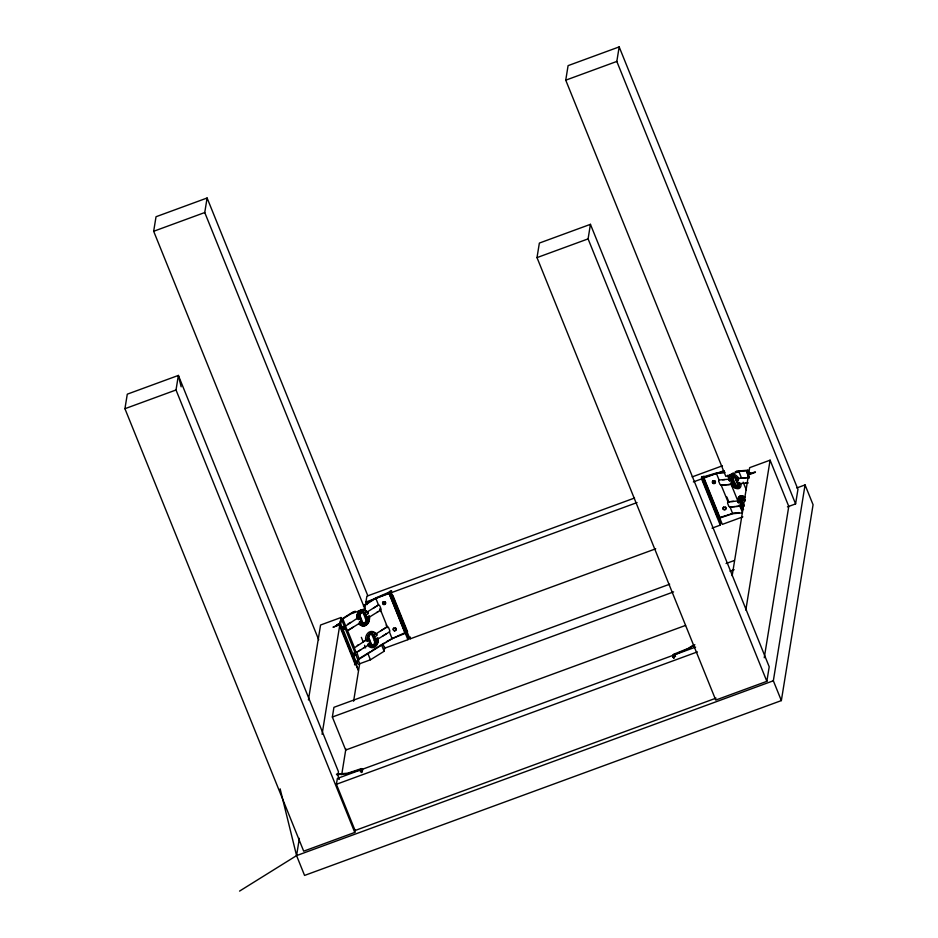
<?xml version="1.0" encoding="UTF-8"?>
<svg xmlns="http://www.w3.org/2000/svg" width="938" height="938" viewBox="0 0 938 938"><rect width="100%" height="100%" fill="white"/><g stroke="black" fill="none" stroke-linecap="round" stroke-linejoin="round"><path stroke-width="1.41" d="M729.061 480.057L729.295 479.236A8.161 4.772 58.1 0 1 732.156 474.018A8.161 4.772 58.1 0 1 738.886 478.415L738.71 478.755M738.335 479.834L738.347 479.728A1.43 1.02 -60.6 0 1 738.558 479.283L738.863 478.462M359.406 622.48L359.406 622.551A1.43 1.055 85.2 0 1 359.219 622.961L358.937 623.571A8.161 6.343 85.1 0 0 366.101 625.154A8.161 6.343 85.1 0 0 369.431 617.075L369.408 616.207M368.212 644.277L368.224 644.242A1.43 1.055 85.2 0 1 368.024 644.769M353.52 653.071L354.423 655.768M355.221 829.731L354.775 832.44L303.689 851.165L124.93 408.71L127.287 394.171L178.372 375.435L338.454 771.669L337.856 775.398L338.923 778.036M318.721 639.798L153.668 231.276L156.025 216.737L207.099 198L367.778 595.665M354.775 832.44L176.016 389.985L178.372 375.435L181.163 386.796M351.75 613.569L364.835 608.774L204.754 212.539L207.099 198M308.426 699.971L320.562 625.013L340.998 617.521L342.065 620.159M796.819 487.948L805.062 484.923L813.07 504.738L781.354 700.592L304.569 875.424L296.572 855.608L299.363 838.326M322.086 734.278L339.826 624.731L333.025 627.229L339.919 624.145L340.998 617.521M685.572 625.412L345.7 750.037L332.357 717.019L333.928 707.322L669.673 584.21M716.081 698.13L355.092 830.493L336.414 784.274L337.352 778.458L360.638 769.91L360.333 771.857L362.373 771.106L362.689 769.172L673.015 655.369L674.082 658.019M364.835 608.774L365.445 605.045M367.004 604.635L365.937 601.985L366.875 596.169L634.534 498.031M341.702 774.741L345.899 748.794M353.603 701.225L358.504 670.951L339.826 624.731M383.009 644.254L384.615 648.217L407.901 639.681L389.223 593.449L389.54 591.515L391.58 590.764L391.263 592.699L409.941 638.93L655.732 548.8M358.21 664.28L370.428 659.801L384.111 651.277L384.768 647.22M407.901 639.681L408.206 637.734L405.544 631.133M409.941 638.93L410.258 636.984M537.005 257.61L539.362 243.071L590.436 224.334L769.207 666.789L766.85 681.34L715.764 700.065L537.005 257.61L588.091 238.885L590.436 224.334M741.583 478.216L738.91 471.603L725.824 476.41L565.743 80.176L568.088 65.637L619.174 46.9L797.945 489.355L795.588 503.905L787.439 506.883M795.588 503.905L616.817 61.439L619.174 46.9M673.015 655.369L672.698 657.315L674.75 656.565L675.055 654.618L695.609 647.091M712.036 528.153L720.267 525.139L701.601 478.908L701.905 476.973L703.957 476.223L703.641 478.157L722.319 524.389L742.861 516.85M720.267 525.139L720.583 523.193L701.905 476.973M732.156 575.78L748.501 474.874L755.313 472.377L755.407 471.791L748.594 474.288L749.661 467.663L770.098 460.171L788.776 506.403L764.259 657.761M745.816 610.087L770.098 460.171M781.354 700.592L773.346 680.777L805.062 484.923M354.845 652.614L355.725 655.322M342.909 626.795L343.543 629.175M354.599 655.662L354.083 653.587M355.901 655.275L355.045 652.614M343.976 629.421L343.789 628.085M344.223 626.338L345.114 629.058M345.29 628.976L344.41 626.314M368.095 644.816L367.731 645.403A8.161 6.343 85.1 0 0 374.872 646.95A8.161 6.343 85.1 0 0 378.202 638.872M336.672 624.872L339.497 623.535L341.479 619.209L353.098 611.975M354.552 664.467L355.772 663.811L357.39 660.305M357.636 659.766L359.864 658.183M392.823 595.29L407.479 631.544L405.896 633.115L392.096 638.614L359.09 659.168L356.839 663.647L340.564 623.36L342.816 618.881L355.185 611.177M363.674 605.397L375.294 598.163L391.193 591.257L389.622 592.828L375.821 598.338L363.44 606.042M673.719 658.253L672.628 655.568L673.719 654.255L688.011 648.486L693.17 645.274M340.564 623.36L336.754 625.154M356.839 663.647L354.587 664.761M345.571 626.068L359.606 616.735M380.019 610.474L380.582 610.11A1.548 1.513 -16.4 0 0 380.969 609.524M354.376 647.877L368.423 638.532A3.353 2.603 85.1 0 1 369.654 634.498L369.947 634.323A3.353 2.603 85.1 0 1 373.441 635.905L375.259 640.396M360.954 649.647L356.803 652.203L370.487 643.703A3.353 2.603 85.1 0 0 373.875 645.039L374.203 644.852A3.353 2.603 85.1 0 0 375.352 640.666L389.387 631.907A1.548 1.513 -16.4 0 0 389.774 631.321M375.821 598.338L378.495 604.963L373.418 608.141M387.992 626.924A1.548 1.513 -16.4 0 0 387.312 626.701L380.98 630.711M377.838 611.846L376.795 612.491M386.644 633.642L383.185 635.8M361.869 612.455L361.564 612.643A3.353 2.603 85.1 0 0 360.485 617.098L360.919 618.165L358.586 619.619A7.047 5.476 85.1 0 1 361.259 611.353A7.047 5.476 85.1 0 1 368.177 613.651L365.832 615.117L365.398 614.038A3.353 2.603 85.1 0 0 361.869 612.455L360.638 612.725M364.448 613.698L378.061 605.221M350.449 622.433L348.033 623.934M354.306 647.314L347.576 630.653L361.681 621.906A3.353 2.603 85.1 0 0 365.058 623.242L365.398 623.043A3.353 2.603 85.1 0 0 366.582 618.857L380.16 610.38M353.403 627.065L348.057 630.359M365.82 623.172L366.125 622.984A3.353 2.603 85.1 0 0 367.204 618.529L366.711 617.298L369.044 615.844A7.047 5.476 85.1 0 1 366.406 624.063A7.047 5.476 85.1 0 1 359.489 621.788L361.798 620.358L362.291 621.589A3.353 2.603 85.1 0 0 365.82 623.172L364.132 623.313A3.353 2.603 85.1 0 1 363.452 623.594M369.502 634.522L370.674 634.252A3.353 2.603 85.1 0 1 374.203 635.847L374.637 636.914L376.97 635.46A7.047 5.476 85.1 0 0 370.076 633.185A7.047 5.476 85.1 0 0 367.426 641.44M362.889 641.979L365.597 640.291A8.161 6.343 85.1 0 1 368.927 632.235A8.161 6.343 85.1 0 1 376.138 633.76M373.254 635.507L386.866 627.03M367.403 641.416L369.724 639.974L369.291 638.895A3.353 2.603 85.1 0 1 370.381 634.44M363.428 648.099L365.586 646.751M374.625 644.969L374.93 644.793A3.353 2.603 85.1 0 0 376.009 640.326L375.517 639.106L377.862 637.652A7.047 5.476 85.1 0 1 375.212 645.907A7.047 5.476 85.1 0 1 368.294 643.597L370.604 642.167L371.108 643.386A3.353 2.603 85.1 0 0 374.625 644.969L372.937 645.121A3.353 2.603 85.1 0 1 371.999 645.438M360.919 657.526L367.262 653.575M368.317 652.918L370.428 651.605M371.483 650.949L377.838 646.986M378.893 646.329L384.17 643.046M386.28 641.733L396.622 636.456M397.466 636.128L407.479 631.544M732.132 476.68L732.402 476.656A3.353 1.958 58.1 0 1 735.72 479.494L736.154 480.561L738.288 480.385A7.047 4.127 58.1 0 0 731.792 475.507A7.047 4.127 58.1 0 0 729.565 481.159L731.687 480.948L731.253 479.881A3.353 1.958 58.1 0 1 732.132 476.68L733.153 476.035M732.402 476.656L733.364 476.058M731.253 479.881L733.106 478.72A3.353 1.958 58.1 0 1 733.035 476.105M735.72 479.494L736.752 478.861M733.059 484.36L734.923 483.211A3.353 1.958 58.1 0 0 738.241 486.048L736.389 487.209A3.353 1.958 58.1 0 1 733.059 484.36L731.757 481.171M720.501 484.993A1.559 1.466 26.5 0 0 721.17 485.263L734.008 484.102A3.353 1.958 58.1 0 0 737.221 486.693L737.456 486.693A3.353 1.958 58.1 0 0 738.464 483.727M736.389 487.209L736.658 487.185A3.353 1.958 58.1 0 0 737.538 483.985L738.499 483.387M736.658 487.185L737.749 486.505M745.253 499.614A7.047 4.127 58.1 0 0 739.683 497.562A7.047 4.127 58.1 0 0 738.394 502.967L740.492 502.756L740.059 501.678A3.353 1.958 58.1 0 1 740.938 498.477L742.427 497.691M740.059 501.678L741.911 500.529A3.353 1.958 58.1 0 1 742.11 497.597M745.264 500.845L744.538 501.291A3.353 1.958 58.1 0 0 741.208 498.453L740.938 498.477M743.353 508.255A3.353 1.958 58.1 0 1 741.876 506.168L743.728 505.007L741.911 500.529M239.565 891.1L296.572 855.608L773.346 680.777M694.87 644.711L688.539 648.662L672.628 655.568M358.199 644.898L357.296 645.45M356.803 652.203L359.09 659.168M339.861 623.805L358.597 670.377L359.676 663.741L358.07 659.777M742.099 512.898L732.695 513.707L719.047 518.268L717.816 517.729L701.542 477.442L717.078 472.811L724.781 472.154M717.816 517.729L718.836 517.319M153.668 231.276L204.754 212.539M565.743 80.176L616.817 61.439M124.93 408.71L176.016 389.985M692.185 476.891L722.377 465.811M365.937 601.985L389.223 593.449M391.263 592.699L637.054 502.569M693.358 481.933L701.601 478.908M703.641 478.157L724.183 470.618M726.082 563.527L734.337 560.502M332.357 717.019L673.601 591.89M730.022 571.207L734.149 569.694M336.414 784.274L697.403 651.898M719.364 517.682L726.669 515.361M727.501 515.079L729.178 514.516M730.01 514.235L731.687 513.661M732.519 513.379L733.352 513.098M336.484 774.143L347.764 773.182L361.411 768.609L362.654 769.16L347.107 773.78L336.531 774.694M718.438 518.315L702.163 478.04L716.421 473.42L724.886 472.693M749.204 476.785C744.092 473.01 755.817 472.482 748.63 473.491L747.891 470.173L736.342 471.157M747.985 474.124L749.087 478.134M718.731 480.608A1.559 1.466 26.5 0 1 719.047 480.01L731.933 478.943A3.353 1.958 58.1 0 1 732.93 476.176L733.199 476.152A3.353 1.958 58.1 0 1 736.518 479.001M740.739 500.74L728.017 501.842L721.181 485.192M748.981 477.489L743.904 477.934M748.02 482.918L745.546 483.14M735.216 471.802L746.507 470.841L749.181 477.477M736.142 471.849L738.91 471.603M722.588 479.764L724.793 479.576M740.832 478.204L742.263 478.075M736.33 478.579L748.782 477.501M732.566 483.14L730.444 483.316A7.047 4.127 58.1 0 0 736.94 488.229A7.047 4.127 58.1 0 0 739.156 482.566L737.045 482.753L737.538 483.985M726.422 484.782L721.627 485.169M747.774 482.929L738.429 483.75A3.353 1.958 58.1 0 1 737.456 486.693M727.536 484.688L729.506 484.512M731.394 501.56L733.598 501.373M735.228 506.579L730.069 506.989L732.695 513.707M730.432 506.966L742.814 505.91A3.353 1.958 58.1 0 0 743.4 506.966M736.342 506.485L738.312 506.321M734.313 513.016L739.121 512.605M360.614 612.385A3.353 2.603 85.1 0 1 363.698 614.191L365.398 614.038M361.54 621.648L359.723 617.169L360.485 617.098M366.125 622.984L364.425 623.125A3.353 2.603 85.1 0 0 365.515 618.67L367.204 618.529M361.423 621.66L362.291 621.589M369.795 634.334L370.674 634.252M369.912 634.088A3.353 2.603 85.1 0 1 372.515 635.987L374.203 635.847M370.346 643.456L368.528 638.966L369.291 638.895M374.93 644.793L373.242 644.934A3.353 2.603 85.1 0 0 374.321 640.478L376.009 640.326M370.053 643.48L371.108 643.386M730.303 501.654L729.365 501.736M702.163 478.04L701.542 477.442M357.19 618.705L356.909 618.564A8.161 6.343 85.1 0 1 360.157 610.427A8.161 6.343 85.1 0 1 367.309 611.939M739.554 506.004L740.164 506.157A8.161 4.772 58.1 0 0 743.553 509.545M343.062 626.748L343.765 628.014M739.578 506.028L739.613 506.039A1.43 0.774 -75 0 1 739.285 505.793M739.625 483.011L739.707 483.093A1.43 1.372 60.7 0 0 740.105 483.41L740.961 483.527A8.161 4.772 58.1 0 1 738.1 488.733A8.161 4.772 58.1 0 1 731.359 484.348L730.808 484.243A1.43 0.774 -75 0 1 730.468 483.996M367.942 612.479L367.356 611.951A8.161 6.343 85.1 0 0 360.157 610.427A8.161 6.343 85.1 0 0 356.792 618.482M736.963 482.578L736.236 480.784M741.301 504.773L740.539 502.897M365.89 615.258L366.524 616.805M360.978 618.306L361.611 619.866M369.783 640.115L370.428 641.698M747.891 470.173L748.981 472.858M743.177 482.179L746.39 490.093M736.565 478.978L738.37 483.457M733.012 472.834L734.102 475.507M733.106 478.72L734.923 483.211M733.891 483.844L732.086 479.365A3.353 1.958 58.1 0 1 732.965 476.152M742.708 505.652L740.891 501.162A3.353 1.958 58.1 0 1 741.77 497.961L742.005 497.961A3.353 1.958 58.1 0 1 745.147 500.388M741.876 506.168L741.372 504.937L739.261 505.125A7.047 4.127 58.1 0 0 743.353 509.451M727.501 475.32L729.096 479.283M730.702 483.246L738.171 501.736M739.765 505.699L742.439 512.3M726.844 496.988L729.014 502.358M716.421 473.42L719.106 480.057M703.711 477.348L719.985 517.635M706.889 486.799L708.518 490.832M703.008 477.911L719.282 518.198M588.091 238.885L766.85 681.34M674.445 653.88L675.536 656.577M390.032 591.644L406.564 632.704M389.458 592.429L395.965 608.539M397.055 611.224L399.764 617.943M400.854 620.628L405.193 631.368M389.387 592.933L405.662 633.22M388.778 592.851L405.052 633.138M380.582 610.11L387.312 626.772M389.387 631.907L392.096 638.614M379.632 608.903L380.711 611.588M386.139 625.013L387.23 627.698M381.449 644.676L384.111 651.277M374.848 637.406L375.47 638.966M366.441 618.588L364.636 614.109A3.353 2.603 85.1 0 0 361.107 612.514L360.837 612.702A3.353 2.603 85.1 0 0 359.723 617.169M363.698 614.191L365.515 618.67M372.515 635.987L374.321 640.478M361.353 637.348L362.959 641.311M364.554 645.274L365.621 647.912M367.755 653.2L370.428 659.801M342.816 618.881L345.501 625.517M341.479 619.209L357.753 659.496M339.497 623.535L355.772 663.811M338.817 623.958L355.092 664.245M361.189 768.679L362.267 771.364M361.095 769.195L362.185 771.88M360.473 769.242L361.705 772.56M746.507 470.841L747.457 474.1M280.134 788.835L296.572 855.608M737.854 501.807L738.1 501.033A8.161 4.772 58.1 0 1 745.229 497.492A8.161 4.772 58.1 0 0 738.136 500.986M338.196 778.329A8.161 4.772 58.1 0 1 339.075 779.22M338.325 778.188A7.047 4.127 58.1 0 1 339.122 778.903M743.142 509.205A8.161 4.772 58.1 0 1 740.223 506.157M738.124 502.287A1.43 0.786 58.9 0 1 737.995 501.9M742.04 497.937A3.353 1.958 58.1 0 1 745.241 500.493M729.975 507.071A1.559 1.466 26.5 0 1 729.307 506.79M744.326 506.11A3.353 1.958 58.1 0 1 743.728 505.007M737.186 486.716A3.353 1.958 58.1 0 1 733.973 484.125M729.318 480.491A1.43 0.786 58.9 0 1 729.189 480.104M718.766 481.276A6.097 5.745 26.5 0 0 718.989 481.956L719.739 483.809A6.097 5.745 26.5 0 0 720.056 484.454M727.536 502.405A1.559 1.466 26.5 0 1 727.853 501.807M727.571 503.085A6.097 5.745 26.5 0 0 727.794 503.765L728.545 505.617A6.097 5.745 26.5 0 0 728.861 506.262M715.448 481.628A1.466 1.384 24.6 0 1 713.537 483.117A1.466 1.384 24.6 0 1 713.056 480.725M714.85 480.702A1.466 1.384 24.6 0 1 715.237 481.112M725.461 506.977A1.466 1.384 24.6 0 1 725.754 509.029A1.466 1.384 24.6 0 1 723.62 509.053A1.466 1.384 24.6 0 1 723.679 507.001M366.488 640.595A1.43 1.055 27.1 0 1 366.946 640.912M376.83 634.123A1.43 0.727 85.2 0 1 377.029 634.627M375.388 640.654A3.353 2.603 85.1 0 1 374.203 644.852M368.528 638.966A3.353 2.603 85.1 0 1 369.619 634.51M369.396 617.098A8.161 6.343 85.1 0 1 366.066 625.154A8.161 6.343 85.1 0 1 358.879 623.653M357.683 618.787A1.43 1.055 27.1 0 1 358.14 619.103M368.013 612.326A1.43 0.727 85.2 0 1 368.212 612.831M345.77 626.736A6.097 1.501 71.5 0 0 346.028 627.416L346.779 629.269A6.097 1.501 71.5 0 0 347.06 629.914M378.506 604.893A1.548 1.513 -16.4 0 1 379.187 605.127M380.945 608.821A6.414 6.238 -16.4 0 0 380.687 608.082L379.996 606.358A6.414 6.238 -16.4 0 0 379.656 605.643M354.576 648.533A6.097 1.501 71.5 0 0 354.845 649.213L355.584 651.066A6.097 1.501 71.5 0 0 355.865 651.722M389.751 630.629A6.414 6.238 -16.4 0 0 389.505 629.879L388.836 628.226A6.414 6.238 -16.4 0 0 388.461 627.452M384.955 601.692A1.466 1.419 -12.5 0 1 385.143 603.779A1.466 1.419 -12.5 0 1 382.985 603.814A1.466 1.419 -12.5 0 1 383.15 601.727M395.566 627.968A1.466 1.419 -12.5 0 1 395.754 630.055A1.466 1.419 -12.5 0 1 393.597 630.09A1.466 1.419 -12.5 0 1 393.761 627.991M712.599 482.964A1.466 1.384 26.5 0 0 715.108 482.929A1.466 1.384 26.5 0 0 713.712 480.854A1.466 1.384 26.5 0 0 712.599 482.964M723.221 509.24A1.466 1.384 26.5 0 0 725.719 509.205A1.466 1.384 26.5 0 0 724.324 507.13A1.466 1.384 26.5 0 0 723.221 509.24M383.794 604.541A1.466 1.419 -16.4 0 0 385.553 602.747A1.466 1.419 -16.4 0 0 383.103 602.173A1.466 1.419 -16.4 0 0 383.794 604.541M394.406 630.805A1.466 1.419 -16.4 0 0 396.164 629.011A1.466 1.419 -16.4 0 0 393.714 628.437A1.466 1.419 -16.4 0 0 394.406 630.805"/></g></svg>
